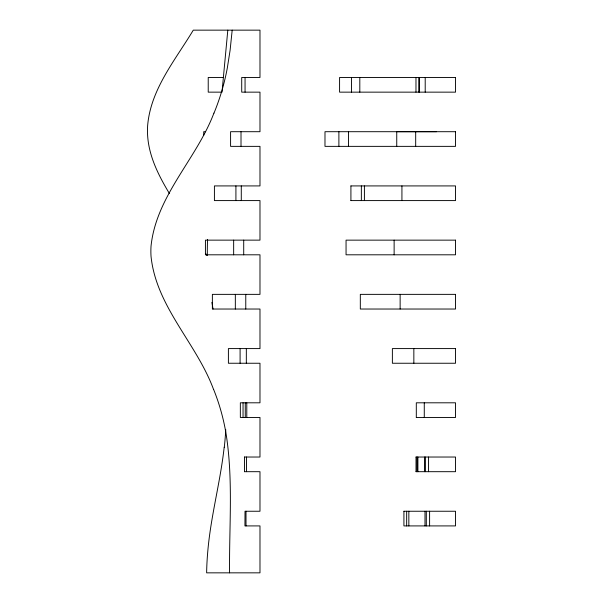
<?xml version="1.0" encoding="UTF-8"?>
<svg xmlns="http://www.w3.org/2000/svg" width="603" height="603" viewBox="0 0 603 603"><rect width="100%" height="100%" fill="white"/><g stroke="black" fill="none" stroke-linecap="round" stroke-linejoin="round"><path stroke-width="0.9" d="M350.916 185.92L350.916 200.588M416.017 457.029L416.017 471.689M229.577 572.842C229.087 526.796 233.286 480.387 226.208 434.65A212.346 212.346 0 0 0 213.59 389.365M222.062 92.123L222.183 90.45M222.243 89.613L227.806 30.15M232.185 30.15L230.105 50.253L227.339 67.845A227.263 227.263 0 0 1 213.982 113.13M224.18 447.23C220.758 478.473 212.723 508.985 208.947 540.175A343.371 343.371 0 0 0 207.274 557.767L207.115 560.277A275.752 275.752 0 0 0 206.633 572.85L259.983 572.842L259.983 525.914L244.939 525.914L245.014 511.246L259.983 511.246L259.983 471.689L244.388 471.689M213.914 113.108C196.518 159.124 156.237 195.711 151.029 246.167A80.802 80.802 0 0 0 151.029 256.328C156.177 306.739 196.548 343.258 213.53 389.387M223.283 77.478L208.223 77.478L208.223 92.146L221.399 92.146M205.6 131.703L203.731 131.703L203.731 135.366M397.362 131.703L436.557 131.695M350.923 185.92L455.529 185.92L455.529 200.588L350.923 200.588M416.304 417.472L455.529 417.472L455.529 402.804L416.304 402.804L416.311 417.472M244.388 457.029L259.983 457.029L259.983 417.472L240.348 417.472L240.348 402.804L259.983 402.804L259.983 363.247L228.401 363.247L228.401 348.587L259.983 348.587L259.983 309.03L212.377 309.03L212.377 294.362L259.983 294.362L259.983 254.805L205.427 254.805L205.427 240.145L259.983 240.137L259.983 200.588L214.419 200.588L214.419 185.92L259.983 185.92L259.983 146.363L230.587 146.363L230.587 131.703L259.983 131.703L259.983 92.146L241.713 92.146L241.713 77.478L259.983 77.478L259.983 30.15L193.277 30.15C175.209 60.21 150.652 89.304 147.637 125.628A77.742 77.742 0 0 0 147.629 135.675C148.956 156.622 158.755 175.782 169.368 193.457M416.032 457.029L455.529 457.029L455.529 471.689L416.032 471.689M205.879 253.712L206.723 255.363M213.047 309.045L211.924 302.352M429.6 511.246L429.6 525.914M428.56 457.029L428.56 471.689M426.306 511.246L426.306 525.914M425.205 77.478L425.205 92.146M425.296 457.029L425.296 471.689M425.002 511.246L425.002 525.914M424.663 457.029L424.663 471.689M424.271 402.804L424.271 417.472M419.206 77.478L419.206 92.146M419.002 77.478L419.002 92.146M417.909 457.029L417.909 471.689M417.005 457.029L417.005 471.689M415.972 77.478L415.972 92.146M415.686 131.703L415.686 146.363M413.846 348.587L413.846 363.247M408.842 511.246L408.842 525.914M406.656 511.246L406.656 525.914M401.93 185.92L401.93 200.588M400.136 294.362L400.136 309.03M396.744 131.703L396.744 146.363M394.128 240.145L394.128 254.805M364.408 185.92L364.408 200.588M361.355 185.92L361.355 200.588M359.81 77.478L359.81 92.146M351.549 77.478L351.549 92.146M348.474 131.703L348.474 146.363M338.886 131.703L338.886 146.363M246.793 402.804L246.793 417.472M246.506 457.029L246.506 471.689M246.333 348.587L246.333 363.247M246.009 511.246L246.009 525.914M245.768 294.362L245.768 309.03M245.27 402.804L245.27 417.472M245.059 77.478L245.059 92.146M244.547 457.029L244.547 471.689M243.71 240.137L243.71 254.805M243.047 402.804L243.047 417.472M241.283 185.92L241.283 200.588M241.012 131.695L241.012 146.363M240.092 348.587L240.092 363.247M235.916 185.92L235.916 200.588M235.336 294.362L235.336 309.03M233.655 240.145L233.655 254.805M207.342 255.438A269.134 269.134 0 0 1 207.568 239.519M225.771 429.645A318.09 318.09 0 0 1 224.286 447.245M403.92 511.246L403.92 525.914L455.529 525.914L455.529 511.246L403.927 511.246M455.529 77.478L339.587 77.478L339.579 92.146L455.529 92.146L455.529 77.478M455.529 131.703L324.994 131.703L324.979 146.363L455.529 146.363L455.529 131.703M455.529 240.145L346.054 240.145L346.054 254.805L455.529 254.805L455.529 240.145M455.529 294.362L360.323 294.362L360.323 309.03L455.529 309.03L455.529 294.362M455.529 348.587L392.38 348.587L392.38 363.247L455.529 363.247L455.529 348.587"/></g></svg>
